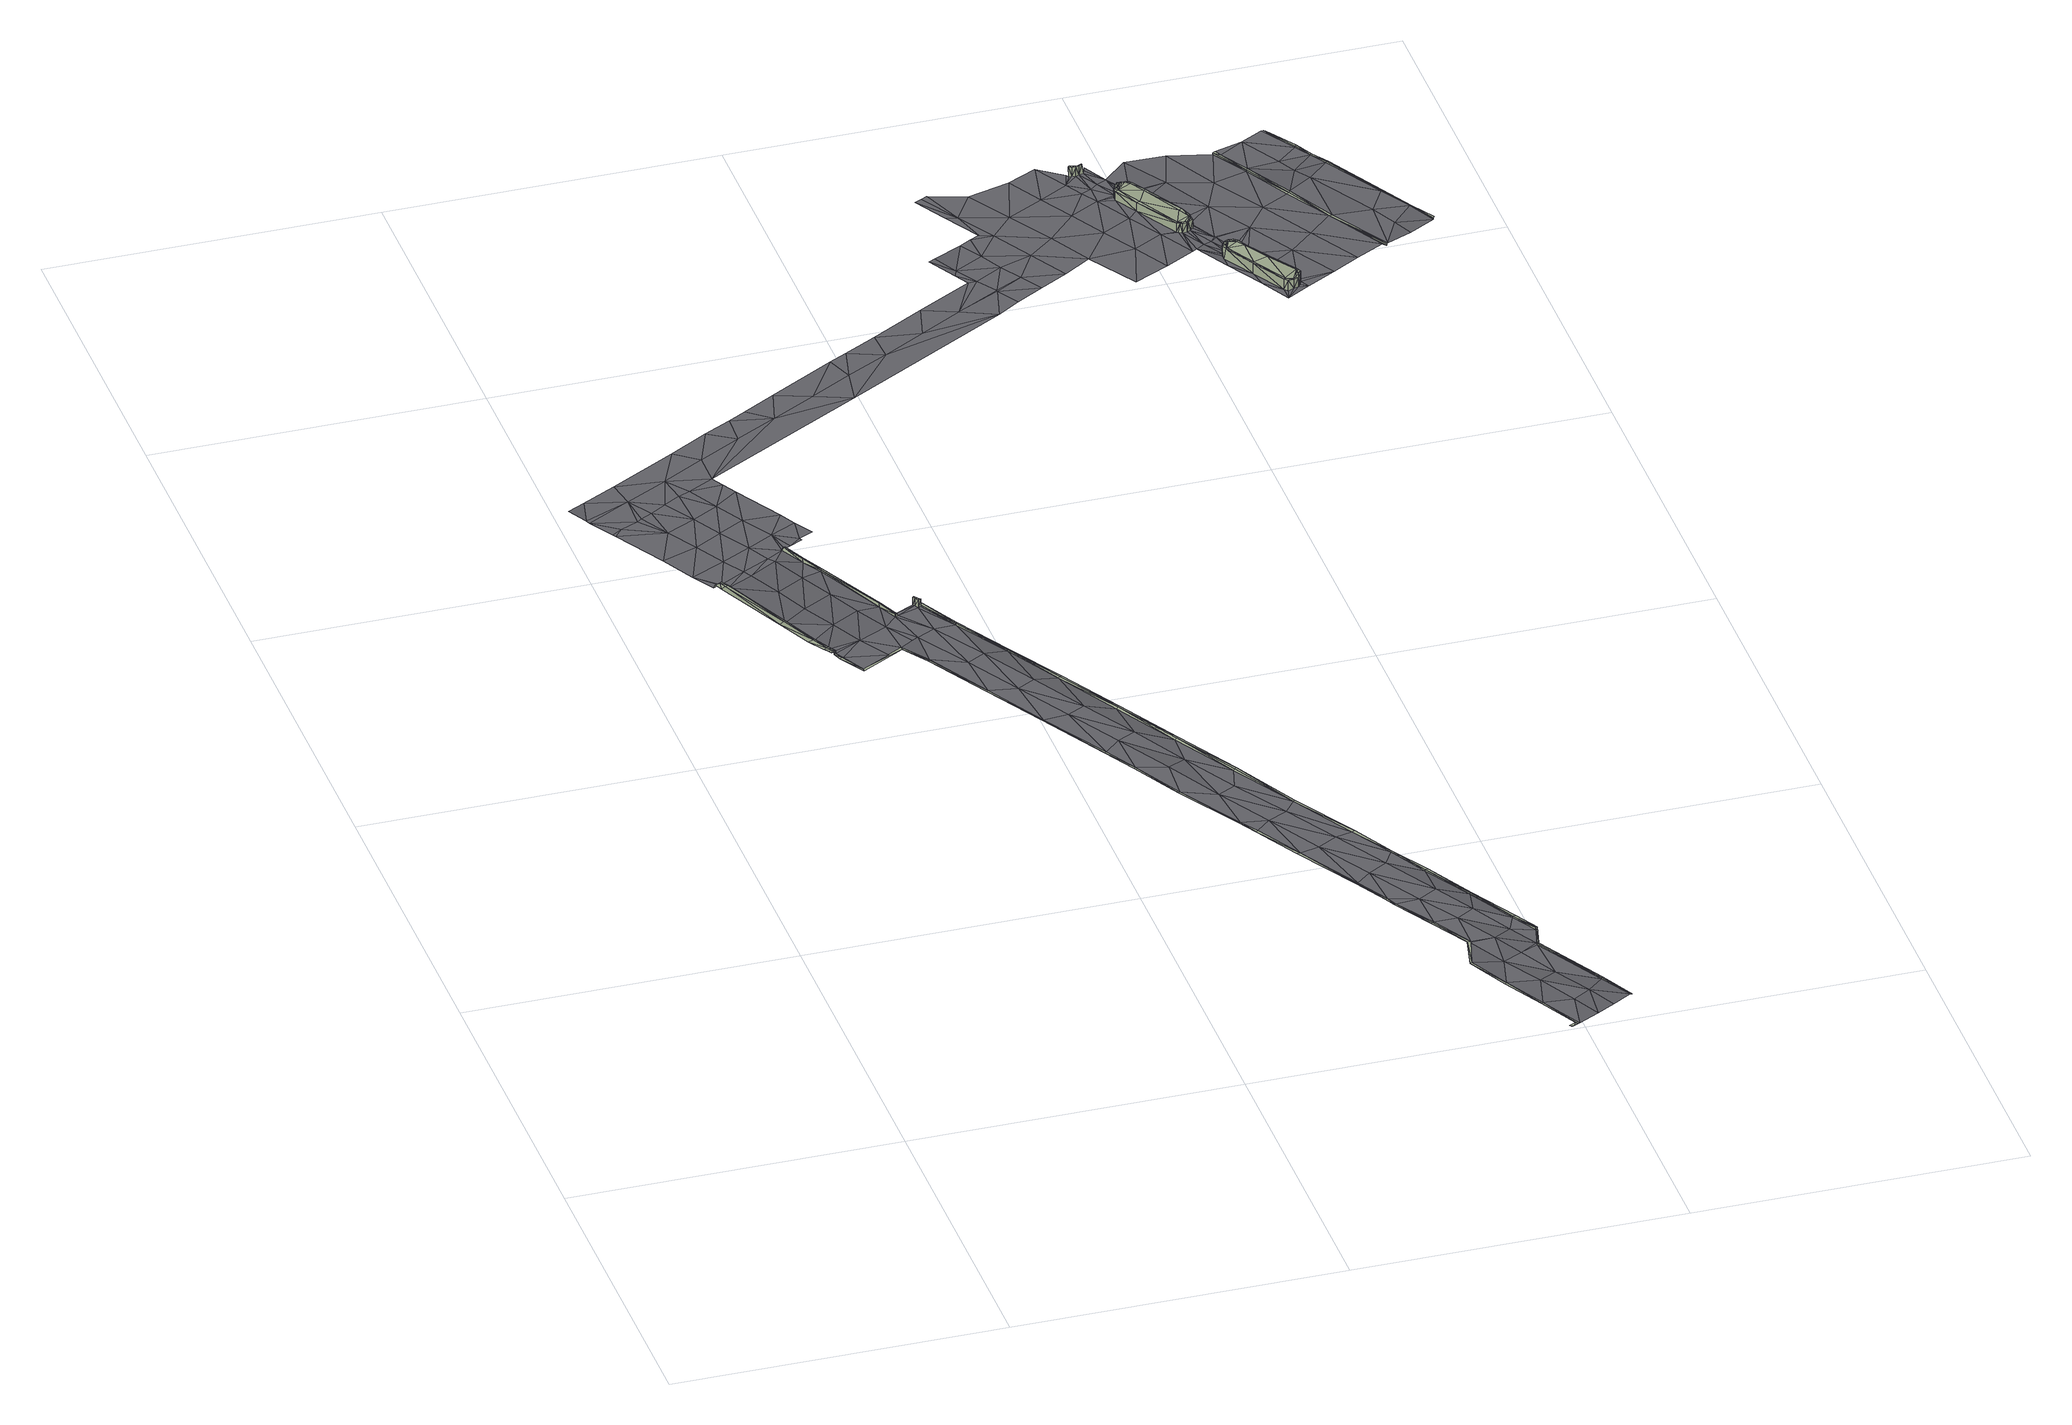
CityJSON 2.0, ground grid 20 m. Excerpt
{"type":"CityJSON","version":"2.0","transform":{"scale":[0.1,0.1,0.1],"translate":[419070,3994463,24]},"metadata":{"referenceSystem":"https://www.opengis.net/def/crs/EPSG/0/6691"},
"CityObjects":{
"road1":{"type":"Road","attributes":{"class":"1040","function":"9020","RoadStructureAttribute.sectionType":"9"},"geometry":[{"type":"MultiSurface","lod":"3","boundaries":[[[0,1,2]],[[3,4,5]],[[6,4,3]],[[7,1,0]],[[8,5,4]],[[9,4,6]],[[8,7,5]],[[0,5,7]],[[6,10,9]],[[11,12,13]],[[11,14,12]],[[11,13,15]],[[15,16,17]],[[15,17,11]],[[8,4,9]],[[16,18,17]],[[19,1,7]],[[20,11,17]],[[10,12,21]],[[22,7,8]],[[20,14,11]],[[9,22,8]],[[17,23,20]],[[17,18,23]],[[20,24,14]],[[23,24,20]],[[10,21,9]],[[18,16,25]],[[26,7,22]],[[23,27,24]],[[26,22,9]],[[24,28,14]],[[23,18,29]],[[12,14,30]],[[29,18,25]],[[12,30,21]],[[23,29,27]],[[28,30,14]],[[31,24,27]],[[26,32,7]],[[33,34,25]],[[25,34,29]],[[35,28,24]],[[34,27,29]],[[36,19,7]],[[37,35,24]],[[9,38,26]],[[37,24,31]],[[39,31,27]],[[40,34,33]],[[39,27,34]],[[40,33,41]],[[31,39,42]],[[43,44,41]],[[40,39,34]],[[32,36,7]],[[44,43,45]],[[38,32,26]],[[41,44,40]],[[46,42,39]],[[40,46,39]],[[9,21,38]],[[44,45,47]],[[44,48,40]],[[48,46,40]],[[49,42,46]],[[48,44,47]],[[50,47,51]],[[49,46,52]],[[52,46,48]],[[48,47,50]],[[53,54,51]],[[50,51,54]],[[52,48,50]],[[54,52,50]],[[55,38,21]],[[51,56,53]],[[57,31,42]],[[53,58,54]],[[59,53,56]],[[21,30,55]],[[57,60,31]],[[59,56,61]],[[62,30,28]],[[58,53,59]],[[31,60,37]],[[63,49,52]],[[62,55,30]],[[35,64,28]],[[54,63,52]],[[58,63,54]],[[38,65,32]],[[42,49,57]],[[65,36,32]],[[59,66,58]],[[61,67,59]],[[66,63,58]],[[35,37,68]],[[49,63,57]],[[28,64,62]],[[69,19,36]],[[70,65,38]],[[71,68,37]],[[35,68,64]],[[72,36,65]],[[37,60,71]],[[38,55,70]],[[73,66,59]],[[74,60,57]],[[67,73,59]],[[64,75,62]],[[72,65,70]],[[55,62,76]],[[77,76,62]],[[70,55,76]],[[71,60,74]],[[64,68,75]],[[73,63,66]],[[57,63,78]],[[79,68,71]],[[79,75,68]],[[70,80,72]],[[57,78,74]],[[36,72,81]],[[81,82,36]],[[83,78,63]],[[62,75,77]],[[74,84,71]],[[75,85,86]],[[87,86,85]],[[79,85,75]],[[36,82,69]],[[83,63,73]],[[71,84,79]],[[75,86,77]],[[87,85,88]],[[88,85,79]],[[89,87,88]],[[86,90,77]],[[70,76,91]],[[81,72,80]],[[92,73,67]],[[88,79,93]],[[88,94,89]],[[93,94,88]],[[79,84,93]],[[95,74,78]],[[70,91,80]],[[96,91,76]],[[67,97,92]],[[98,77,90]],[[73,92,99]],[[73,100,83]],[[95,78,83]],[[84,74,95]],[[101,73,99]],[[76,77,96]],[[97,102,92]],[[93,84,95]],[[95,103,93]],[[92,102,99]],[[104,96,77]],[[94,93,103]],[[90,105,98]],[[100,73,101]],[[106,95,83]],[[101,83,100]],[[107,102,97]],[[104,77,98]],[[108,94,103]],[[109,101,99]],[[106,83,101]],[[102,109,99]],[[95,110,103]],[[111,108,103]],[[110,95,106]],[[112,104,98]],[[103,110,111]],[[69,82,113]],[[114,110,106]],[[115,114,106]],[[111,110,114]],[[116,111,114]],[[115,116,114]],[[117,102,107]],[[101,118,106]],[[119,117,107]],[[115,120,116]],[[115,106,118]],[[121,113,82]],[[101,109,118]],[[102,122,109]],[[118,123,115]],[[82,81,121]],[[120,124,116]],[[123,120,115]],[[102,117,122]],[[109,125,118]],[[117,119,126]],[[125,109,122]],[[127,122,117]],[[128,124,129]],[[129,124,120]],[[130,128,129]],[[120,131,129]],[[120,123,131]],[[129,132,130]],[[129,131,132]],[[133,132,131]],[[131,123,133]],[[123,134,133]],[[117,126,135]],[[136,132,137]],[[132,133,137]],[[133,134,137]],[[137,138,136]],[[139,134,123]],[[139,118,125]],[[123,118,139]],[[127,117,135]],[[121,140,113]],[[134,139,137]],[[137,141,138]],[[122,142,125]],[[143,144,126]],[[141,137,139]],[[135,126,144]],[[81,145,121]],[[127,146,122]],[[147,138,141]],[[135,148,127]],[[148,135,144]],[[149,141,139]],[[150,144,143]],[[149,125,142]],[[139,125,149]],[[147,141,151]],[[150,152,144]],[[142,122,146]],[[151,153,147]],[[141,149,151]],[[144,154,148]],[[121,145,140]],[[150,155,152]],[[144,152,154]],[[156,142,146]],[[149,142,156]],[[127,148,157]],[[151,149,156]],[[156,158,151]],[[153,151,158]],[[146,127,157]],[[155,159,152]],[[160,154,152]],[[154,161,148]],[[162,153,158]],[[140,145,163]],[[152,159,160]],[[159,155,164]],[[165,146,157]],[[166,162,158]],[[164,167,159]],[[156,146,165]],[[157,148,161]],[[158,156,168]],[[156,165,168]],[[169,159,167]],[[166,158,168]],[[154,160,161]],[[167,164,170]],[[170,164,171]],[[160,159,169]],[[172,157,161]],[[167,170,169]],[[173,166,168]],[[165,157,172]],[[160,174,161]],[[171,175,170]],[[168,165,172]],[[176,173,168]],[[163,145,177]],[[169,178,160]],[[178,174,160]],[[179,169,170]],[[175,180,170]],[[176,168,172]],[[174,181,161]],[[182,170,180]],[[161,181,172]],[[145,81,183]],[[179,170,182]],[[184,173,176]],[[185,177,145]],[[175,186,180]],[[176,172,181]],[[182,180,187]],[[187,180,186]],[[188,178,169]],[[189,179,182]],[[190,176,181]],[[187,186,191]],[[184,176,190]],[[191,192,187]],[[193,192,191]],[[182,187,189]],[[169,179,188]],[[194,174,178]],[[193,195,192]],[[183,185,145]],[[196,197,198]],[[181,174,194]],[[196,198,199]],[[200,189,187]],[[189,201,179]],[[199,198,202]],[[192,195,203]],[[201,188,179]],[[190,181,194]],[[184,190,194]],[[187,192,200]],[[204,197,196]],[[205,204,196]],[[193,197,195]],[[206,199,202]],[[188,207,178]],[[207,194,178]],[[192,203,200]],[[208,184,194]],[[203,195,204]],[[204,195,197]],[[196,209,205]],[[196,199,209]],[[199,206,210]],[[185,211,177]],[[212,203,204]],[[213,208,194]],[[206,214,210]],[[215,216,217]],[[200,203,212]],[[201,218,188]],[[219,204,205]],[[216,215,214]],[[218,207,188]],[[220,214,215]],[[220,210,214]],[[199,221,209]],[[199,210,221]],[[209,219,205]],[[222,210,220]],[[189,200,223]],[[215,222,220]],[[213,194,207]],[[201,189,223]],[[212,224,200]],[[225,210,222]],[[212,204,219]],[[226,213,207]],[[227,219,209]],[[221,210,225]],[[183,228,185]],[[229,209,221]],[[230,201,223]],[[207,218,226]],[[219,231,212]],[[223,200,224]],[[218,201,230]],[[231,224,212]],[[222,232,225]],[[225,233,221]],[[226,218,234]],[[227,209,229]],[[224,235,223]],[[218,230,234]],[[227,236,219]],[[233,229,221]],[[226,234,237]],[[223,235,230]],[[211,185,228]],[[229,238,227]],[[234,230,235]],[[235,239,234]],[[237,234,239]],[[225,232,233]],[[231,219,236]],[[240,237,239]],[[241,233,232]],[[242,224,231]],[[224,242,235]],[[227,238,236]],[[243,240,239]],[[233,244,229]],[[238,245,236]],[[242,243,235]],[[239,235,243]],[[246,242,231]],[[229,244,238]],[[246,231,236]],[[247,228,183]],[[246,236,245]],[[248,249,245]],[[240,243,250]],[[211,228,251]],[[252,249,248]],[[249,243,242]],[[245,238,244]],[[253,233,241]],[[246,245,249]],[[252,250,243]],[[246,249,242]],[[248,245,254]],[[254,255,248]],[[252,243,249]],[[254,245,244]],[[244,233,253]],[[228,247,251]],[[254,244,253]],[[255,254,253]],[[256,255,253]],[[257,251,247]],[[183,258,247]],[[247,259,257]],[[259,260,257]],[[247,258,259]],[[259,261,260]],[[258,261,259]],[[261,262,260]],[[263,262,261]],[[264,265,266]],[[261,258,267]],[[268,266,265]],[[261,269,263]],[[263,265,264]],[[261,267,269]],[[264,262,263]],[[267,258,270]],[[263,271,265]],[[268,265,272]],[[273,269,267]],[[272,265,274]],[[270,275,267]],[[263,269,271]],[[273,271,269]],[[274,265,271]],[[275,273,267]],[[274,276,272]],[[277,278,279]],[[274,280,276]],[[277,281,278]],[[282,279,278]],[[280,283,276]],[[278,281,283]],[[274,271,284]],[[280,278,283]],[[275,285,273]],[[271,273,284]],[[274,284,280]],[[286,282,278]],[[285,284,273]],[[278,280,287]],[[284,288,280]],[[278,287,286]],[[285,289,284]],[[280,288,287]],[[289,288,284]],[[290,286,287]],[[291,290,287]],[[289,292,288]],[[287,288,293]],[[292,293,288]],[[291,287,293]],[[294,295,289]],[[291,296,290]],[[297,295,294]],[[292,289,295]],[[298,296,291]],[[299,298,291]],[[292,300,293]],[[291,293,299]],[[295,301,292]],[[301,300,292]],[[299,293,300]],[[302,296,298]],[[297,303,295]],[[304,302,298]],[[305,306,298]],[[307,305,298]],[[300,307,299]],[[298,299,307]],[[304,298,306]],[[306,308,304]],[[309,308,310]],[[310,308,306]],[[295,303,301]],[[310,311,309]],[[306,312,310]],[[301,313,300]],[[305,312,306]],[[310,314,311]],[[312,314,310]],[[315,303,297]],[[300,316,307]],[[307,317,305]],[[317,312,305]],[[318,314,312]],[[311,314,319]],[[318,312,317]],[[319,314,318]],[[307,320,317]],[[318,321,319]],[[300,313,322]],[[317,323,318]],[[323,321,318]],[[324,323,317]],[[325,313,301]],[[300,322,316]],[[320,324,317]],[[307,316,320]],[[322,313,326]],[[327,322,326]],[[328,327,326]],[[301,303,325]],[[327,329,322]],[[328,330,327]],[[330,331,327]],[[326,313,325]],[[331,329,327]],[[325,332,326]],[[316,322,329]],[[333,324,320]],[[328,326,332]],[[333,334,324]],[[335,320,316]],[[336,331,330]],[[335,333,320]],[[330,328,336]],[[316,329,335]],[[333,337,334]],[[328,332,338]],[[329,331,339]],[[336,339,331]],[[329,339,335]],[[303,340,325]],[[341,342,328]],[[328,342,336]],[[338,343,328]],[[344,332,325]],[[342,339,336]],[[345,341,328]],[[346,340,303]],[[342,347,339]],[[335,339,347]],[[346,303,315]],[[348,335,347]],[[335,348,333]],[[344,349,332]],[[350,347,342]],[[351,348,347]],[[348,351,333]],[[341,350,342]],[[338,332,349]],[[344,325,340]],[[351,347,350]],[[328,343,345]],[[352,346,315]],[[353,354,333]],[[341,355,350]],[[345,355,341]],[[333,351,353]],[[353,351,350]],[[356,350,355]],[[356,353,350]],[[357,343,338]],[[315,358,352]],[[344,340,359]],[[345,360,355]],[[359,340,346]],[[359,361,344]],[[361,349,344]],[[355,360,356]],[[353,356,354]],[[362,354,356]],[[352,359,346]],[[362,356,360]],[[352,363,359]],[[361,364,349]],[[361,359,363]],[[365,362,360]],[[366,345,343]],[[364,361,363]],[[360,345,366]],[[358,367,352]],[[366,365,360]],[[368,349,364]],[[338,349,357]],[[368,364,363]],[[363,352,369]],[[367,370,352]],[[352,370,369]],[[368,371,349]],[[368,363,369]],[[369,372,368]],[[358,373,367]],[[367,374,370]],[[358,375,376]],[[377,372,369]],[[369,370,377]],[[374,377,370]],[[366,343,378]],[[362,379,354]],[[380,376,375]],[[349,371,357]],[[365,366,381]],[[382,372,377]],[[333,354,383]],[[367,384,374]],[[374,385,377]],[[358,376,373]],[[343,357,378]],[[368,372,371]],[[385,382,377]],[[381,366,378]],[[375,386,380]],[[380,387,388]],[[373,389,367]],[[380,388,376]],[[390,386,375]],[[372,382,371]],[[374,391,385]],[[392,388,387]],[[393,392,387]],[[394,395,382]],[[395,371,382]],[[373,376,388]],[[385,396,382]],[[357,371,378]],[[397,373,388]],[[391,398,385]],[[367,389,384]],[[397,388,392]],[[394,382,396]],[[371,399,378]],[[395,399,371]],[[394,400,395]],[[401,392,393]],[[398,396,385]],[[379,383,354]],[[396,400,394]],[[387,380,386]],[[381,378,399]],[[392,401,397]],[[399,395,400]],[[381,399,402]],[[393,387,403]],[[404,401,393]],[[398,405,396]],[[405,400,396]],[[389,373,397]],[[402,399,400]],[[400,405,402]],[[406,398,391]],[[403,407,393]],[[403,387,386]],[[391,374,406]],[[397,401,408]],[[381,409,365]],[[374,384,406]],[[404,408,401]],[[397,408,389]],[[406,405,398]],[[389,410,384]],[[406,402,405]],[[411,404,393]],[[362,365,379]],[[412,389,408]],[[404,413,408]],[[390,414,386]],[[413,412,408]],[[415,414,390]],[[416,411,393]],[[384,417,406]],[[416,393,407]],[[384,410,417]],[[418,407,403]],[[410,389,412]],[[411,413,404]],[[402,409,381]],[[403,386,414]],[[419,412,413]],[[410,420,417]],[[419,421,412]],[[410,412,421]],[[418,422,407]],[[418,403,414]],[[406,409,402]],[[419,413,411]],[[420,410,421]],[[423,414,415]],[[424,421,419]],[[422,425,407]],[[424,419,411]],[[420,421,426]],[[426,421,424]],[[418,414,427]],[[407,425,416]],[[427,428,418]],[[418,428,422]],[[414,423,427]],[[415,429,423]],[[424,411,430]],[[411,416,430]],[[431,429,415]],[[426,424,432]],[[432,424,430]],[[428,433,422]],[[423,429,427]],[[434,430,416]],[[428,427,435]],[[379,365,409]],[[435,433,428]],[[427,429,435]],[[436,417,420]],[[433,437,422]],[[432,430,434]],[[434,438,432]],[[379,439,383]],[[416,425,434]],[[435,440,433]],[[436,420,426]],[[422,437,425]],[[441,440,435]],[[435,429,441]],[[431,441,429]],[[436,409,406]],[[436,426,432]],[[437,433,440]],[[442,440,441]],[[431,415,443]],[[434,444,438]],[[445,441,431]],[[406,417,436]],[[434,425,437]],[[445,442,441]],[[446,445,431]],[[437,444,434]],[[440,442,437]],[[438,447,432]],[[448,437,442]],[[445,449,442]],[[442,449,448]],[[450,438,444]],[[446,451,445]],[[448,444,437]],[[451,449,445]],[[446,431,443]],[[444,448,449]],[[443,451,446]],[[450,444,449]],[[451,450,449]],[[409,452,379]],[[447,436,432]],[[453,450,451]],[[443,453,451]],[[438,450,447]],[[379,452,439]],[[436,454,409]],[[453,447,450]],[[409,454,452]],[[447,455,436]],[[456,439,452]],[[436,455,454]],[[453,457,447]],[[454,458,452]],[[457,455,447]],[[456,452,458]],[[459,458,454]],[[460,461,462]],[[455,463,454]],[[464,462,456]],[[460,462,464]],[[464,456,458]],[[464,465,460]],[[466,461,460]],[[465,466,460]],[[464,458,467]],[[454,463,459]],[[465,464,467]],[[458,459,467]],[[468,465,467]],[[468,469,465]],[[459,463,467]],[[467,463,468]],[[470,466,465]],[[455,457,471]],[[469,470,465]],[[468,463,472]],[[463,455,471]],[[473,468,472]],[[472,463,474]],[[475,463,471]],[[469,468,473]],[[476,463,475]],[[474,463,476]],[[477,466,470]],[[469,478,470]],[[472,479,473]],[[472,474,479]],[[473,480,469]],[[481,466,477]],[[470,478,477]],[[482,483,474]],[[474,483,479]],[[484,485,486]],[[484,487,477]],[[478,469,480]],[[477,478,484]],[[488,473,479]],[[484,478,485]],[[478,489,485]],[[473,488,480]],[[490,489,478]],[[491,490,478]],[[491,478,480]],[[492,490,491]],[[482,493,483]],[[491,480,488]],[[488,492,491]],[[479,483,494]],[[479,494,488]],[[495,490,492]],[[488,494,492]],[[496,495,492]],[[494,483,493]],[[496,492,494]],[[496,494,497]],[[494,493,497]],[[497,498,496]]],"semantics":{"surfaces":[{"type":"TrafficArea","function":"2000"},{"type":"AuxiliaryTrafficArea","function":"1100"},{"type":"TrafficArea","function":"1010"},{"type":"AuxiliaryTrafficArea","function":"3000"}],"values":[0,0,0,0,0,0,0,0,0,0,0,1,1,1,0,1,0,1,0,0,1,0,1,1,1,1,0,1,0,1,0,0,1,0,1,0,1,0,1,0,1,1,0,1,0,0,0,0,1,1,1,1,1,1,1,0,1,0,1,1,1,0,1,1,1,1,1,1,1,1,1,1,1,1,1,0,1,0,1,1,0,0,1,0,1,0,0,0,0,0,0,0,0,0,0,1,0,0,0,0,0,0,0,0,0,0,0,1,0,1,0,0,0,0,0,0,0,0,0,0,0,0,0,0,0,0,0,0,1,1,1,0,0,0,0,1,1,1,0,0,0,1,1,1,1,1,0,0,0,1,0,1,0,0,0,0,0,1,1,1,1,0,1,0,0,0,0,1,0,1,0,0,0,1,1,1,0,1,0,1,1,1,1,1,1,0,1,0,0,0,0,0,0,0,0,0,0,0,1,0,0,1,1,1,1,1,1,1,1,1,1,1,1,1,1,1,0,0,0,0,0,1,1,0,1,1,1,0,0,1,0,0,1,1,0,0,1,1,0,1,1,0,0,1,0,0,0,0,1,1,1,0,1,0,0,1,0,0,1,0,1,1,0,0,1,1,0,1,0,1,1,0,0,0,1,0,0,1,1,1,0,0,0,0,1,1,0,1,0,0,0,1,0,1,1,1,1,0,0,1,1,1,1,1,0,0,0,1,0,1,0,1,0,0,1,1,0,1,1,0,1,1,1,1,0,0,0,1,1,1,0,0,1,0,0,1,1,1,0,0,0,1,0,1,1,0,0,0,1,0,1,1,0,0,0,0,1,0,0,0,0,0,1,0,0,0,0,0,0,1,0,0,1,0,0,1,0,0,0,1,1,1,0,0,1,0,0,0,0,1,0,1,1,1,0,0,0,0,1,1,1,0,1,1,1,0,1,1,1,1,1,1,1,0,0,1,1,1,0,0,0,0,0,0,0,0,0,0,0,0,0,0,0,0,0,0,0,0,0,0,0,0,0,0,0,0,0,0,0,0,0,0,0,0,0,0,0,0,0,0,0,0,0,0,2,2,2,2,2,2,2,2,2,2,2,2,2,2,2,2,2,2,2,2,2,2,2,2,2,3,3,3,2,3,3,2,3,3,3,2,2,2,3,3,3,3,3,2,3,2,3,3,3,2,2,2,2,3,3,3,2,3,3,3,3,3,3,3,2,3,2,2,3,2,3,3,2,3,3,3,3,2,3,3,3,3,3,3,2,3,3,2,3,2,3,3,3,2,3,3,3,3,3,2,2,3,3,2,3,3,3,3,2,3,3,3,3,3,3,3,3,3,3,3,3,3,3,3,3,3,2,3,3,3,3,3,2,3,3,3,3,2,2,2,3,3,3,3,2,2,3,3,3,2,2,3,2,3,3,3,3,2,3,2,3,2,3,3,3,3,3,3,3,3,3,3,3,2,3,3,3,3,3,3,3,2,3,3,3,3,3,3,3,3,3,3,3,3,3,2,3,3,2,3,2,2,3,3,2,2,2,3,2,3,3,2,3,2,3,2,3,2,3,3,3,2,3,3,2,3,3,3,3,2,3,3,2,3,3,3,3,3,3,3,3,3,3,2,3,3,2,3,3,3,3,3,3,2,3,3,2,3,3,3,2,3,3,2,3,3,3,3,2,2,3,3,2,3,3,2,3,3,3,3,3,2,3,3,3,3,3,3,3,2,3,2,3,3,2,2,2,2,2,2,2,2,2,2,2,2,2,2,2,2,2,1,2,1,1,1,1,0,0,1,2,1,1,1,0,1,1,0,2,0,1,2,0,1,1,0,1,1,0,0,0,0,0,0,0,0,0,1,1,0,1,0,1,1,0,1,1,1,1,0,1,1,0,0,1,1,1,0,1,1,1,1]}}]}
},
"vertices":[
[13,651,18],[17,669,18],[6,662,19],[23,633,18],[29,637,18],[14,648,18],[24,631,18],[41,663,18],[40,642,18],[53,626,18],[42,599,18],[65,566,18],[53,578,18],[61,564,18],[66,566,18],[62,564,20],[64,559,20],[65,565,20],[67,561,20],[38,680,18],[66,566,20],[64,607,18],[43,644,18],[69,561,20],[69,562,18],[86,519,17],[50,648,18],[90,522,17],[82,575,18],[89,521,17],[74,588,18],[90,522,15],[60,654,18],[97,500,15],[100,501,15],[85,570,18],[67,677,18],[95,551,17],[71,635,18],[101,502,15],[105,491,15],[103,490,15],[101,502,14],[105,487,15],[107,488,15],[106,485,15],[106,492,15],[108,486,15],[108,489,15],[106,492,13],[109,487,15],[108,486,13],[108,489,13],[111,482,13],[109,487,13],[81,617,18],[110,481,13],[116,514,14],[112,482,13],[119,467,13],[105,533,15],[119,465,13],[92,598,18],[126,496,13],[99,584,18],[70,660,18],[137,477,13],[146,480,13],[102,580,18],[79,703,18],[87,644,18],[112,561,17],[77,663,18],[146,482,13],[123,543,15],[109,590,18],[97,626,18],[108,607,18],[133,524,14],[117,576,17],[97,664,18],[93,672,18],[93,692,18],[144,505,13],[124,564,17],[110,590,20],[111,591,18],[111,590,20],[117,577,19],[118,577,19],[115,593,18],[102,655,18],[157,463,14],[124,564,18],[125,565,18],[146,524,14],[119,625,18],[156,463,14],[122,599,18],[157,464,14],[154,487,13],[158,489,13],[179,424,14],[146,525,16],[124,615,18],[123,597,18],[152,513,13],[178,423,14],[147,525,16],[177,455,14],[152,513,15],[152,515,15],[131,603,18],[103,717,18],[153,514,15],[154,514,13],[153,516,13],[200,386,14],[169,495,13],[199,386,14],[166,521,13],[119,707,18],[196,421,14],[167,518,13],[165,522,13],[188,461,14],[223,343,14],[215,387,14],[165,522,18],[166,521,18],[166,523,18],[167,518,18],[168,520,18],[169,519,18],[169,519,13],[224,344,14],[168,520,14],[169,519,14],[170,521,14],[182,495,13],[120,726,18],[182,496,14],[207,427,14],[234,323,14],[235,324,14],[145,721,18],[226,393,14],[183,496,14],[234,353,14],[202,461,13],[251,293,13],[202,461,14],[252,294,13],[203,461,14],[253,319,14],[274,254,13],[221,426,13],[245,359,14],[222,426,14],[275,254,13],[272,285,13],[264,325,13],[223,426,14],[131,732,18],[281,242,13],[243,386,13],[245,387,14],[282,243,13],[244,386,14],[291,251,13],[298,214,13],[296,214,13],[265,346,13],[267,347,14],[283,291,13],[319,174,13],[266,346,14],[151,744,18],[303,257,13],[310,217,13],[320,174,13],[287,306,13],[320,175,13],[194,728,18],[289,307,14],[172,736,18],[330,154,13],[331,155,13],[322,224,13],[329,183,13],[288,306,14],[333,148,13],[334,148,13],[347,123,13],[310,266,13],[348,124,13],[357,78,13],[361,99,13],[356,77,13],[370,54,12],[348,149,13],[341,190,13],[369,53,12],[349,124,13],[363,99,13],[362,98,13],[383,29,11],[332,226,13],[311,267,13],[375,75,12],[384,30,11],[192,767,18],[363,124,13],[334,227,13],[396,6,10],[394,3,10],[392,4,10],[393,3,10],[347,200,13],[377,99,13],[397,5,10],[389,51,12],[398,5,10],[360,156,13],[374,131,13],[402,28,11],[348,201,13],[387,81,12],[198,751,18],[400,58,11],[360,177,12],[388,106,12],[411,12,10],[413,35,11],[360,177,13],[377,147,12],[398,88,12],[362,177,13],[398,86,12],[377,147,13],[378,147,13],[422,18,10],[393,117,12],[393,117,13],[423,45,10],[398,86,13],[402,101,12],[224,765,18],[399,86,13],[402,102,13],[395,117,13],[203,773,18],[403,102,13],[434,25,10],[423,45,11],[424,45,11],[435,25,10],[223,784,18],[297,786,18],[250,780,18],[256,803,18],[276,795,18],[290,822,18],[295,822,18],[285,831,18],[287,836,18],[275,848,19],[303,809,18],[279,850,19],[303,810,18],[311,795,18],[312,832,18],[297,860,18],[320,819,18],[305,846,18],[328,805,18],[304,864,18],[286,910,18],[304,888,18],[290,912,18],[318,864,18],[297,890,18],[294,914,18],[310,867,18],[332,839,18],[345,815,18],[316,907,18],[332,880,18],[348,852,18],[362,826,18],[342,914,18],[354,892,18],[378,849,18],[366,871,18],[380,794,19],[390,828,18],[360,923,18],[402,806,18],[372,902,18],[378,891,18],[384,881,18],[396,859,18],[375,912,18],[408,838,18],[376,910,18],[380,909,18],[378,910,18],[384,894,18],[376,911,24],[377,912,24],[378,910,24],[379,911,24],[380,909,24],[394,879,18],[380,911,24],[420,816,18],[395,884,18],[382,910,18],[382,910,24],[382,911,24],[389,898,18],[384,912,24],[394,882,18],[384,911,24],[385,911,18],[402,865,18],[394,879,24],[394,882,24],[396,880,24],[395,884,24],[396,882,24],[396,883,24],[402,865,24],[395,901,18],[386,913,18],[397,886,18],[398,885,25],[387,916,18],[404,865,24],[397,886,25],[417,838,18],[401,885,25],[400,885,25],[409,874,25],[417,838,24],[404,883,25],[418,837,18],[399,886,25],[399,887,18],[418,839,24],[402,886,25],[402,887,18],[420,836,18],[404,886,18],[404,885,18],[403,884,25],[404,885,25],[422,849,25],[423,818,18],[419,837,24],[405,884,25],[419,838,24],[405,884,18],[420,836,24],[420,838,24],[410,875,18],[410,875,25],[428,821,18],[422,838,24],[423,836,24],[423,836,18],[426,843,24],[424,838,24],[436,810,17],[425,837,18],[435,798,17],[435,808,17],[424,837,24],[424,850,25],[426,887,19],[435,805,17],[424,850,18],[426,840,24],[410,915,18],[433,823,18],[427,839,24],[446,786,17],[436,805,24],[435,808,24],[438,812,17],[448,775,17],[427,839,18],[437,808,24],[437,805,24],[426,841,24],[426,842,24],[427,841,24],[436,810,24],[428,841,18],[427,844,24],[427,842,24],[438,809,24],[427,844,18],[446,786,24],[439,811,24],[428,842,18],[436,827,18],[447,787,24],[438,812,24],[442,858,18],[440,813,17],[444,810,24],[440,813,24],[441,811,24],[458,765,17],[458,756,17],[447,805,24],[437,826,18],[458,765,24],[443,811,24],[443,813,18],[443,813,24],[459,766,24],[460,763,17],[445,811,24],[456,790,24],[445,811,18],[460,763,24],[461,764,24],[463,763,18],[448,805,24],[466,764,18],[449,805,18],[463,764,24],[457,790,24],[463,763,24],[458,830,18],[467,771,25],[457,790,18],[434,913,19],[465,765,24],[466,764,24],[467,767,24],[472,763,18],[468,771,25],[468,766,24],[468,766,18],[474,801,18],[467,769,24],[469,769,25],[468,771,18],[469,769,18],[452,880,18],[490,773,18],[471,848,18],[489,815,18],[460,908,18],[507,783,18],[473,886,18],[488,857,18],[464,905,19],[462,909,19],[460,908,19],[504,829,18],[473,886,19],[474,887,19],[479,914,19],[489,857,19],[490,858,19],[499,879,18],[493,889,19],[524,792,18],[506,829,18],[505,868,19],[527,791,19],[526,790,18],[526,790,19],[506,900,19],[512,890,19],[529,826,19],[518,880,19],[493,922,19],[543,799,18],[537,810,19],[506,900,20],[507,901,20],[495,921,19],[494,922,19],[539,843,19],[513,891,19],[519,880,20],[518,880,20],[539,844,19],[559,808,18],[550,824,19],[540,844,19],[551,824,19],[559,808,19],[560,809,19]
]}
